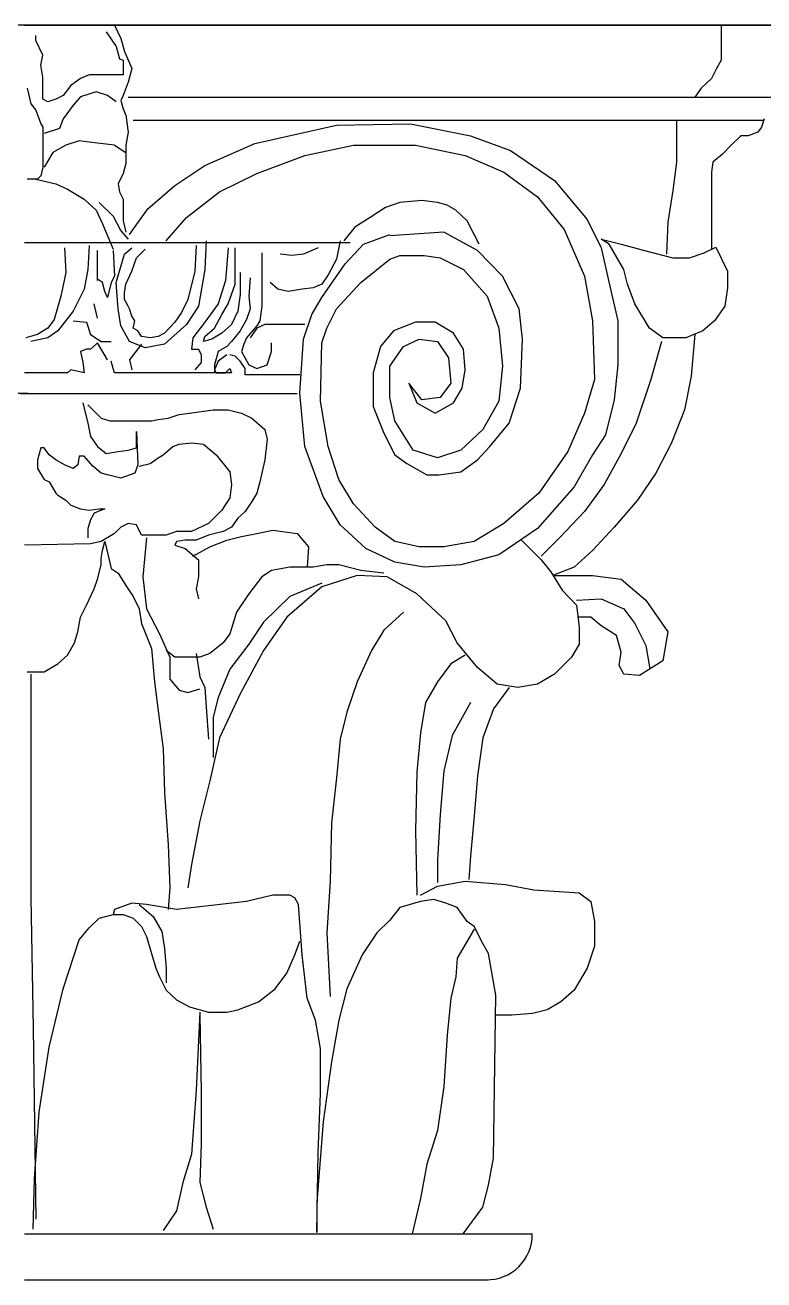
# Model space of a CAD drawing. Header units: metres. Extents: x 2217 to 2595, y -381 to -273.
# Drawn here: x 2357.7145 to 2357.9665, y -368.9156 to -368.4879 of the extents above; entities that cross this region are included whole.
import ezdxf

# ---------------------------------------------------------------- set-up
doc = ezdxf.new("R2010")
doc.units = ezdxf.units.M
doc.header["$LTSCALE"] = 0.5
doc.header["$MEASUREMENT"] = 0
doc.layers.add('A-FIX', color=144, linetype='Continuous')

msp = doc.modelspace()

# ---------------------------------------------------------------- linework, layer by layer
at = {"layer": 'A-FIX', "ltscale": 0.5}
for p, q in [((2359.32733, -368.48792), (2353.17733, -368.48792)), ((2357.98651, -368.48808), (2357.71431, -368.48808)), ((2357.7182, -368.49322), (2357.7182, -368.4915)), ((2357.7422, -368.49026), (2357.74563, -368.49524)), ((2357.745, -368.48792), (2357.74719, -368.49244)), ((2357.95192, -368.48792), (2357.95192, -368.49478)), ((2357.72054, -368.4982), (2357.7182, -368.49322)), ((2357.74563, -368.49524), (2357.74672, -368.49945)), ((2357.74719, -368.49244), (2357.74843, -368.49696)), ((2357.95192, -368.49478), (2357.95192, -368.49992)), ((2357.71992, -368.50163), (2357.72054, -368.4982)), ((2357.74672, -368.49945), (2357.74796, -368.49992)), ((2357.74796, -368.49992), (2357.74796, -368.5049)), ((2357.74843, -368.49696), (2357.75093, -368.50272)), ((2357.95192, -368.49992), (2357.95036, -368.50272)), ((2357.72054, -368.50568), (2357.71992, -368.50163)), ((2357.75093, -368.50272), (2357.74968, -368.5074)), ((2357.95036, -368.50272), (2357.94865, -368.50615)), ((2357.72054, -368.50849), (2357.72054, -368.50568)), ((2357.72054, -368.51316), (2357.72054, -368.50849)), ((2357.7302, -368.50849), (2357.72755, -368.51191)), ((2357.73347, -368.50615), (2357.7302, -368.50849)), ((2357.73643, -368.5049), (2357.73347, -368.50615)), ((2357.74796, -368.5049), (2357.73643, -368.5049)), ((2357.74968, -368.5074), (2357.74796, -368.51191)), ((2357.94865, -368.50615), (2357.94507, -368.50942)), ((2357.71524, -368.50942), (2357.71649, -368.51472)), ((2357.72226, -368.5141), (2357.72054, -368.51316)), ((2357.72506, -368.51316), (2357.72226, -368.5141)), ((2357.72755, -368.51191), (2357.72506, -368.51316)), ((2357.73347, -368.51238), (2357.73098, -368.51519)), ((2357.73877, -368.51067), (2357.73347, -368.51238)), ((2357.74267, -368.51191), (2357.73877, -368.51067)), ((2357.74563, -368.5141), (2357.74267, -368.51191)), ((2357.74796, -368.51191), (2357.74719, -368.51363)), ((2357.74968, -368.51254), (2357.98122, -368.51254)), ((2357.94507, -368.50942), (2357.94289, -368.51254)), ((2357.71649, -368.51472), (2357.7182, -368.5169)), ((2357.7182, -368.5169), (2357.71992, -368.52158)), ((2357.73098, -368.51519), (2357.72755, -368.51986)), ((2357.74719, -368.51363), (2357.74796, -368.51643)), ((2357.74796, -368.51643), (2357.7489, -368.51861)), ((2357.71992, -368.52158), (2357.72054, -368.52267)), ((2357.72755, -368.51986), (2357.72631, -368.52313)), ((2357.7489, -368.51861), (2357.74968, -368.52438)), ((2357.75139, -368.52033), (2357.96641, -368.52033)), ((2357.82073, -368.52204), (2357.84597, -368.52158)), ((2357.84597, -368.52158), (2357.86638, -368.52563)), ((2357.93665, -368.52033), (2357.93665, -368.53466)), ((2357.96657, -368.51986), (2357.96563, -368.52267)), ((2357.72054, -368.52267), (2357.72054, -368.52656)), ((2357.72631, -368.52313), (2357.72101, -368.52485)), ((2357.74968, -368.52438), (2357.7489, -368.5289)), ((2357.79284, -368.52827), (2357.82073, -368.52204)), ((2357.86638, -368.52563), (2357.88009, -368.53061)), ((2357.95862, -368.52563), (2357.95535, -368.5289)), ((2357.96112, -368.52563), (2357.95862, -368.52563)), ((2357.96439, -368.52438), (2357.96112, -368.52563)), ((2357.96563, -368.52267), (2357.96439, -368.52438)), ((2357.72054, -368.52656), (2357.72054, -368.53139)), ((2357.72849, -368.5289), (2357.72397, -368.53139)), ((2357.73301, -368.52734), (2357.72849, -368.5289)), ((2357.73643, -368.52781), (2357.73301, -368.52734)), ((2357.745, -368.5289), (2357.73643, -368.52781)), ((2357.745, -368.5289), (2357.7489, -368.53139)), ((2357.7489, -368.5289), (2357.7489, -368.53513)), ((2357.77586, -368.53575), (2357.79284, -368.52827)), ((2357.80998, -368.53233), (2357.82649, -368.5289)), ((2357.82649, -368.5289), (2357.84768, -368.5289)), ((2357.84768, -368.5289), (2357.86467, -368.53233)), ((2357.95535, -368.5289), (2357.95239, -368.53186)), ((2357.72054, -368.53139), (2357.72054, -368.53638)), ((2357.72397, -368.53139), (2357.72101, -368.53638)), ((2357.79362, -368.53856), (2357.80998, -368.53233)), ((2357.86467, -368.53233), (2357.87776, -368.53809)), ((2357.88009, -368.53061), (2357.89505, -368.5409)), ((2357.93665, -368.53466), (2357.93541, -368.54432)), ((2357.94912, -368.53466), (2357.94865, -368.53809)), ((2357.95239, -368.53186), (2357.94912, -368.53466)), ((2357.72054, -368.53638), (2357.71992, -368.53934)), ((2357.74796, -368.53856), (2357.74625, -368.54199)), ((2357.7489, -368.53513), (2357.74796, -368.53856)), ((2357.76557, -368.54261), (2357.77586, -368.53575)), ((2357.78084, -368.54479), (2357.79362, -368.53856)), ((2357.87776, -368.53809), (2357.88929, -368.5465)), ((2357.94865, -368.53809), (2357.94865, -368.56427)), ((2357.71883, -368.54043), (2357.71524, -368.54043)), ((2357.7182, -368.54043), (2357.72506, -368.54199)), ((2357.71992, -368.53934), (2357.71883, -368.54043)), ((2357.72506, -368.54199), (2357.72896, -368.54386)), ((2357.74625, -368.54199), (2357.74672, -368.54479)), ((2357.75638, -368.55056), (2357.76557, -368.54261)), ((2357.89505, -368.5409), (2357.90627, -368.55414)), ((2357.72896, -368.54386), (2357.73472, -368.54728)), ((2357.73472, -368.54728), (2357.73877, -368.55102)), ((2357.74672, -368.54479), (2357.74796, -368.54728)), ((2357.74796, -368.54728), (2357.74796, -368.55102)), ((2357.76962, -368.55352), (2357.78084, -368.54479)), ((2357.88929, -368.5465), (2357.89832, -368.55757)), ((2357.93541, -368.54432), (2357.93369, -368.55507)), ((2357.73877, -368.55102), (2357.74095, -368.5557)), ((2357.73986, -368.54837), (2357.74454, -368.55305)), ((2357.74796, -368.55102), (2357.74796, -368.55461)), ((2357.75015, -368.55928), (2357.75638, -368.55056)), ((2357.8374, -368.55009), (2357.83226, -368.55352)), ((2357.84239, -368.54837), (2357.8374, -368.55009)), ((2357.84987, -368.54775), (2357.84239, -368.54837)), ((2357.85516, -368.54837), (2357.84987, -368.54775)), ((2357.85844, -368.54931), (2357.85516, -368.54837)), ((2357.8614, -368.55102), (2357.85844, -368.54931)), ((2357.86529, -368.55461), (2357.8614, -368.55102)), ((2357.74095, -368.5557), (2357.74173, -368.55757)), ((2357.74454, -368.55305), (2357.74719, -368.55803)), ((2357.74796, -368.55461), (2357.7489, -368.5585)), ((2357.76261, -368.56146), (2357.76962, -368.55352)), ((2357.83226, -368.55352), (2357.82696, -368.55679)), ((2357.86934, -368.56255), (2357.86529, -368.55461)), ((2357.90627, -368.55414), (2357.91094, -368.5638)), ((2357.93369, -368.55507), (2357.93322, -368.56598)), ((2357.74173, -368.55757), (2357.74454, -368.56427)), ((2357.74719, -368.55803), (2357.74968, -368.56084)), ((2357.82696, -368.55679), (2357.82322, -368.56146)), ((2357.82992, -368.56255), (2357.83896, -368.55928)), ((2357.85734, -368.5585), (2357.83896, -368.55975)), ((2357.86887, -368.56473), (2357.85734, -368.5585)), ((2357.89832, -368.55757), (2357.90533, -368.57346)), ((2357.8254, -368.56209), (2357.71431, -368.56209)), ((2357.72802, -368.5638), (2357.72849, -368.57221)), ((2357.73643, -368.56302), (2357.73597, -368.57128)), ((2357.73924, -368.57003), (2357.73924, -368.56473)), ((2357.74454, -368.56473), (2357.745, -368.57346)), ((2357.74843, -368.56598), (2357.75093, -368.5638)), ((2357.75248, -368.56723), (2357.75544, -368.56427)), ((2357.77289, -368.56302), (2357.77243, -368.57175)), ((2357.77632, -368.56146), (2357.77586, -368.57128)), ((2357.7838, -368.5638), (2357.78287, -368.57502)), ((2357.78614, -368.56473), (2357.78614, -368.5638)), ((2357.78614, -368.56925), (2357.78614, -368.56473)), ((2357.8145, -368.5638), (2357.80951, -368.56598)), ((2357.82198, -368.56146), (2357.82073, -368.5677)), ((2357.82369, -368.56925), (2357.82992, -368.56255)), ((2357.87729, -368.57346), (2357.86887, -368.56473)), ((2357.91375, -368.56255), (2357.91094, -368.56084)), ((2357.91094, -368.56084), (2357.9178, -368.56255)), ((2357.91094, -368.5638), (2357.91422, -368.57798)), ((2357.91873, -368.57128), (2357.91375, -368.56255)), ((2357.9178, -368.56255), (2357.92575, -368.56473)), ((2357.92575, -368.56473), (2357.93541, -368.56723)), ((2357.94616, -368.56551), (2357.95005, -368.56364)), ((2357.95005, -368.56364), (2357.9541, -368.57175)), ((2357.74563, -368.57564), (2357.74843, -368.56598)), ((2357.75093, -368.57175), (2357.75248, -368.56723)), ((2357.79533, -368.56551), (2357.79533, -368.57564)), ((2357.80546, -368.56645), (2357.80156, -368.56598)), ((2357.80951, -368.56598), (2357.80546, -368.56645)), ((2357.82073, -368.5677), (2357.81792, -368.57299)), ((2357.82899, -368.57564), (2357.83896, -368.5677)), ((2357.83896, -368.5677), (2357.84239, -368.56645)), ((2357.84239, -368.56645), (2357.85064, -368.56645)), ((2357.85064, -368.56645), (2357.8561, -368.56723)), ((2357.8561, -368.56723), (2357.86404, -368.57128)), ((2357.93541, -368.56723), (2357.94117, -368.56723)), ((2357.94117, -368.56723), (2357.94616, -368.56551)), ((2357.72849, -368.57221), (2357.72677, -368.58032)), ((2357.73597, -368.57128), (2357.73472, -368.57798)), ((2357.73924, -368.57502), (2357.73924, -368.57003)), ((2357.7489, -368.57626), (2357.75093, -368.57175)), ((2357.77243, -368.57175), (2357.77009, -368.58141)), ((2357.77586, -368.57128), (2357.77367, -368.58374)), ((2357.78614, -368.57626), (2357.78614, -368.56925)), ((2357.78785, -368.57221), (2357.78785, -368.57969)), ((2357.81574, -368.58078), (2357.82369, -368.56925)), ((2357.81792, -368.57299), (2357.81574, -368.57626)), ((2357.86404, -368.57128), (2357.87215, -368.58032)), ((2357.91998, -368.57626), (2357.91873, -368.57128)), ((2357.9541, -368.57175), (2357.9541, -368.57751)), ((2357.74095, -368.57564), (2357.73924, -368.57455)), ((2357.73924, -368.57455), (2357.73924, -368.57502)), ((2357.74173, -368.57876), (2357.74095, -368.57564)), ((2357.74391, -368.57564), (2357.74267, -368.58078)), ((2357.745, -368.57346), (2357.74391, -368.57564)), ((2357.74625, -368.58468), (2357.74563, -368.57564)), ((2357.74843, -368.57923), (2357.7489, -368.57626)), ((2357.78287, -368.57502), (2357.78037, -368.58296)), ((2357.7838, -368.58296), (2357.78614, -368.57626)), ((2357.79128, -368.57408), (2357.79081, -368.58032)), ((2357.79533, -368.57564), (2357.79533, -368.58374)), ((2357.80078, -368.57798), (2357.79814, -368.57564)), ((2357.81278, -368.57751), (2357.80904, -368.57798)), ((2357.81574, -368.57626), (2357.81278, -368.57751)), ((2357.82073, -368.58468), (2357.82899, -368.57564)), ((2357.88305, -368.58468), (2357.87729, -368.57346)), ((2357.90533, -368.57346), (2357.90798, -368.58873)), ((2357.92247, -368.58296), (2357.91998, -368.57626)), ((2357.9541, -368.57751), (2357.95317, -368.58374)), ((2357.72677, -368.58032), (2357.72444, -368.58826)), ((2357.73472, -368.57798), (2357.73098, -368.58546)), ((2357.74267, -368.58078), (2357.74173, -368.57876)), ((2357.74843, -368.58141), (2357.74843, -368.57923)), ((2357.74968, -368.58374), (2357.74843, -368.58141)), ((2357.77009, -368.58141), (2357.76791, -368.58593)), ((2357.78785, -368.57969), (2357.78707, -368.58546)), ((2357.79081, -368.58032), (2357.79128, -368.58468)), ((2357.80421, -368.57876), (2357.80078, -368.57798)), ((2357.80904, -368.57798), (2357.80421, -368.57876)), ((2357.81232, -368.58655), (2357.81574, -368.58078)), ((2357.87215, -368.58032), (2357.87604, -368.59122)), ((2357.91422, -368.57798), (2357.91671, -368.58873)), ((2357.73098, -368.58546), (2357.72568, -368.59216)), ((2357.73924, -368.5878), (2357.73815, -368.58296)), ((2357.74719, -368.59044), (2357.74625, -368.58468)), ((2357.75015, -368.58468), (2357.74968, -368.58374)), ((2357.75093, -368.58717), (2357.75015, -368.58468)), ((2357.76791, -368.58593), (2357.76557, -368.5892)), ((2357.77367, -368.58374), (2357.76962, -368.58998)), ((2357.78037, -368.58296), (2357.77586, -368.5892)), ((2357.78162, -368.58655), (2357.7838, -368.58296)), ((2357.78707, -368.58546), (2357.78489, -368.58998)), ((2357.79128, -368.58468), (2357.79003, -368.58826)), ((2357.79533, -368.58374), (2357.79455, -368.58873)), ((2357.81746, -368.59122), (2357.82073, -368.58468)), ((2357.88414, -368.59496), (2357.88305, -368.58468)), ((2357.92746, -368.59122), (2357.92247, -368.58296)), ((2357.95317, -368.58374), (2357.94959, -368.58873)), ((2357.72444, -368.58826), (2357.72226, -368.59122)), ((2357.73098, -368.58873), (2357.7355, -368.5892)), ((2357.7355, -368.5892), (2357.7369, -368.5934)), ((2357.75202, -368.58873), (2357.75093, -368.58717)), ((2357.75139, -368.59122), (2357.75202, -368.58873)), ((2357.76557, -368.5892), (2357.76214, -368.59294)), ((2357.76962, -368.58998), (2357.76214, -368.59668)), ((2357.77586, -368.5892), (2357.7718, -368.59449)), ((2357.77913, -368.59122), (2357.78162, -368.58655)), ((2357.78489, -368.58998), (2357.78162, -368.59294)), ((2357.79003, -368.58826), (2357.78785, -368.59216)), ((2357.79455, -368.58873), (2357.79362, -368.59044)), ((2357.79627, -368.58998), (2357.79362, -368.59122)), ((2357.80156, -368.58998), (2357.79627, -368.58998)), ((2357.80546, -368.58998), (2357.80156, -368.58998)), ((2357.80998, -368.58998), (2357.80546, -368.58998)), ((2357.80951, -368.59496), (2357.81232, -368.58655)), ((2357.84768, -368.5892), (2357.84021, -368.59216)), ((2357.85438, -368.5892), (2357.84768, -368.5892)), ((2357.86062, -368.59294), (2357.85438, -368.5892)), ((2357.90798, -368.58873), (2357.90876, -368.60867)), ((2357.91671, -368.58873), (2357.91671, -368.60369)), ((2357.94959, -368.58873), (2357.94569, -368.59216)), ((2357.71883, -368.5934), (2357.71478, -368.59449)), ((2357.72226, -368.59449), (2357.71649, -368.59574)), ((2357.72226, -368.59122), (2357.71883, -368.5934)), ((2357.72568, -368.59216), (2357.72226, -368.59449)), ((2357.7369, -368.5934), (2357.74049, -368.59574)), ((2357.75015, -368.59574), (2357.74719, -368.59044)), ((2357.75295, -368.59216), (2357.75139, -368.59122)), ((2357.7542, -368.59403), (2357.75295, -368.59216)), ((2357.75716, -368.59449), (2357.7542, -368.59403)), ((2357.75996, -368.59403), (2357.75716, -368.59449)), ((2357.76214, -368.59294), (2357.75996, -368.59403)), ((2357.7718, -368.59449), (2357.77134, -368.59839)), ((2357.77539, -368.59574), (2357.77586, -368.59403)), ((2357.77586, -368.59403), (2357.77913, -368.59122)), ((2357.78162, -368.59294), (2357.77819, -368.59496)), ((2357.78785, -368.59216), (2357.78489, -368.59574)), ((2357.79003, -368.59449), (2357.7891, -368.59668)), ((2357.79362, -368.59044), (2357.79003, -368.59449)), ((2357.79362, -368.59122), (2357.79128, -368.59449)), ((2357.81574, -368.59621), (2357.81746, -368.59122)), ((2357.84021, -368.59216), (2357.83569, -368.59746)), ((2357.86404, -368.59839), (2357.86062, -368.59294)), ((2357.87604, -368.59122), (2357.87729, -368.60416)), ((2357.93198, -368.59449), (2357.92746, -368.59122)), ((2357.93992, -368.59449), (2357.93198, -368.59449)), ((2357.94569, -368.59216), (2357.93992, -368.59449)), ((2357.94289, -368.59325), (2357.94164, -368.60758)), ((2357.7355, -368.59839), (2357.73347, -368.59917)), ((2357.7369, -368.59839), (2357.7355, -368.59839)), ((2357.73877, -368.59668), (2357.7369, -368.59839)), ((2357.73924, -368.59621), (2357.73877, -368.59668)), ((2357.74267, -368.60197), (2357.73924, -368.59621)), ((2357.74049, -368.59574), (2357.74391, -368.59574)), ((2357.75544, -368.59792), (2357.75015, -368.59574)), ((2357.7542, -368.59668), (2357.75202, -368.59964)), ((2357.76214, -368.59668), (2357.75544, -368.59792)), ((2357.77134, -368.59839), (2357.77367, -368.59839)), ((2357.77367, -368.59839), (2357.77461, -368.60026)), ((2357.77819, -368.59496), (2357.77539, -368.59574)), ((2357.78333, -368.59746), (2357.78037, -368.59917)), ((2357.78489, -368.59574), (2357.78333, -368.59746)), ((2357.7891, -368.59668), (2357.78832, -368.59917)), ((2357.7986, -368.59917), (2357.7986, -368.59621)), ((2357.80826, -368.61335), (2357.80951, -368.59496)), ((2357.81528, -368.61615), (2357.81574, -368.59621)), ((2357.83569, -368.59746), (2357.83319, -368.60649)), ((2357.83896, -368.60416), (2357.84363, -368.59746)), ((2357.84363, -368.59746), (2357.84893, -368.59496)), ((2357.84893, -368.59496), (2357.85516, -368.59574)), ((2357.85516, -368.59574), (2357.8589, -368.60135)), ((2357.86467, -368.6054), (2357.86404, -368.59839)), ((2357.88352, -368.61163), (2357.88414, -368.59496)), ((2357.93151, -368.59574), (2357.92793, -368.60867)), ((2357.73347, -368.59917), (2357.73425, -368.60291)), ((2357.73425, -368.60291), (2357.73472, -368.60649)), ((2357.74454, -368.60493), (2357.74391, -368.60244)), ((2357.75202, -368.59964), (2357.75015, -368.60197)), ((2357.75015, -368.60197), (2357.75093, -368.6054)), ((2357.77461, -368.60291), (2357.77243, -368.6054)), ((2357.77461, -368.60026), (2357.77461, -368.60291)), ((2357.78037, -368.59917), (2357.77913, -368.60369)), ((2357.78037, -368.60244), (2357.77913, -368.6054)), ((2357.78333, -368.60026), (2357.78037, -368.60244)), ((2357.78614, -368.60073), (2357.78442, -368.60026)), ((2357.78785, -368.60244), (2357.78614, -368.60073)), ((2357.78957, -368.60493), (2357.78785, -368.60244)), ((2357.78832, -368.59917), (2357.79081, -368.60369)), ((2357.79705, -368.60369), (2357.7986, -368.59917)), ((2357.8589, -368.60135), (2357.85968, -368.60992)), ((2357.72896, -368.60649), (2357.71431, -368.60649)), ((2357.7302, -368.6054), (2357.72896, -368.60649)), ((2357.73472, -368.60649), (2357.7302, -368.6054)), ((2357.745, -368.60649), (2357.74454, -368.60493)), ((2357.78489, -368.60649), (2357.745, -368.60649)), ((2357.77913, -368.60369), (2357.77913, -368.60649)), ((2357.77913, -368.6054), (2357.77975, -368.60649)), ((2357.77975, -368.60649), (2357.78287, -368.60649)), ((2357.78287, -368.60649), (2357.78442, -368.60493)), ((2357.78442, -368.60493), (2357.78489, -368.60649)), ((2357.78957, -368.60712), (2357.78957, -368.60493)), ((2357.80826, -368.60712), (2357.78957, -368.60712)), ((2357.79081, -368.60369), (2357.79362, -368.60493)), ((2357.79362, -368.60493), (2357.79705, -368.60369)), ((2357.83319, -368.60649), (2357.83319, -368.61787)), ((2357.83896, -368.61491), (2357.83896, -368.60416)), ((2357.86358, -368.61163), (2357.86467, -368.6054)), ((2357.87729, -368.60416), (2357.87604, -368.61615)), ((2357.91671, -368.60369), (2357.91546, -368.61569)), ((2357.84987, -368.61569), (2357.84535, -368.60992)), ((2357.84535, -368.60992), (2357.84815, -368.61662)), ((2357.85968, -368.60992), (2357.8561, -368.61491)), ((2357.86062, -368.61662), (2357.86358, -368.61163)), ((2357.87963, -368.62363), (2357.88352, -368.61163)), ((2357.90876, -368.60867), (2357.90533, -368.6202)), ((2357.92793, -368.60867), (2357.92294, -368.62363)), ((2357.94164, -368.60758), (2357.93946, -368.61911)), ((2357.71556, -368.6135), (2357.6216, -368.6135)), ((2357.71306, -368.6135), (2357.80733, -368.6135)), ((2357.80998, -368.63158), (2357.80826, -368.61335)), ((2357.84067, -368.62285), (2357.83896, -368.61491)), ((2357.8561, -368.61491), (2357.84987, -368.61569)), ((2357.91546, -368.61569), (2357.9125, -368.62753)), ((2357.73425, -368.61662), (2357.73597, -368.62363)), ((2357.73597, -368.6174), (2357.74049, -368.62192)), ((2357.76713, -368.62067), (2357.77056, -368.6202)), ((2357.77056, -368.6202), (2357.77866, -368.61911)), ((2357.77866, -368.61911), (2357.7838, -368.61911)), ((2357.7838, -368.61911), (2357.78832, -368.6202)), ((2357.78832, -368.6202), (2357.7919, -368.62192)), ((2357.81792, -368.63158), (2357.81528, -368.61615)), ((2357.83319, -368.61787), (2357.83693, -368.62706)), ((2357.84815, -368.61662), (2357.85438, -368.6202)), ((2357.85438, -368.6202), (2357.86062, -368.61662)), ((2357.87604, -368.61615), (2357.87059, -368.62581)), ((2357.90533, -368.6202), (2357.89957, -368.63329)), ((2357.93946, -368.61911), (2357.93494, -368.63033)), ((2357.73597, -368.62363), (2357.7369, -368.62815)), ((2357.74049, -368.62192), (2357.74345, -368.62285)), ((2357.74345, -368.62285), (2357.75763, -368.62285)), ((2357.75763, -368.62285), (2357.75996, -368.62239)), ((2357.75996, -368.62239), (2357.76339, -368.62192)), ((2357.76339, -368.62192), (2357.76713, -368.62067)), ((2357.7919, -368.62192), (2357.79627, -368.62581)), ((2357.84691, -368.63282), (2357.84067, -368.62285)), ((2357.87308, -368.63158), (2357.87963, -368.62363)), ((2357.92294, -368.62363), (2357.9178, -368.63392)), ((2357.7369, -368.62815), (2357.73924, -368.63158)), ((2357.75248, -368.63205), (2357.75248, -368.62644)), ((2357.75248, -368.62644), (2357.75295, -368.63781)), ((2357.79627, -368.62581), (2357.79705, -368.62909)), ((2357.83693, -368.62706), (2357.84067, -368.63438)), ((2357.87059, -368.62581), (2357.86311, -368.63282)), ((2357.9125, -368.62753), (2357.90798, -368.63438)), ((2357.71992, -368.63205), (2357.71883, -368.6361)), ((2357.72101, -368.63205), (2357.71992, -368.63205)), ((2357.72272, -368.63438), (2357.72101, -368.63205)), ((2357.73924, -368.63158), (2357.7422, -368.63392)), ((2357.74625, -368.63329), (2357.74968, -368.63282)), ((2357.74968, -368.63282), (2357.75248, -368.63205)), ((2357.76168, -368.63438), (2357.76495, -368.63158)), ((2357.76495, -368.63158), (2357.76713, -368.6308)), ((2357.76713, -368.6308), (2357.77134, -368.63033)), ((2357.77134, -368.63033), (2357.77539, -368.6308)), ((2357.77539, -368.6308), (2357.77975, -368.63438)), ((2357.79705, -368.62909), (2357.79627, -368.6361)), ((2357.81621, -368.64856), (2357.80998, -368.63158)), ((2357.82151, -368.6428), (2357.81792, -368.63158)), ((2357.85516, -368.63547), (2357.84691, -368.63282)), ((2357.86311, -368.63282), (2357.85516, -368.63547)), ((2357.86887, -368.6361), (2357.87308, -368.63158)), ((2357.93494, -368.63033), (2357.92964, -368.64062)), ((2357.71883, -368.6361), (2357.71883, -368.63906)), ((2357.72506, -368.6361), (2357.72272, -368.63438)), ((2357.72802, -368.63781), (2357.72506, -368.6361)), ((2357.73301, -368.63485), (2357.73254, -368.63781)), ((2357.73472, -368.63485), (2357.73301, -368.63485)), ((2357.73768, -368.63828), (2357.73472, -368.63485)), ((2357.7422, -368.63392), (2357.74625, -368.63329)), ((2357.75342, -368.63828), (2357.75716, -368.63734)), ((2357.75716, -368.63734), (2357.75996, -368.63547)), ((2357.75996, -368.63547), (2357.76168, -368.63438)), ((2357.77975, -368.63438), (2357.78442, -368.64015)), ((2357.79627, -368.6361), (2357.79455, -368.64358)), ((2357.84067, -368.63438), (2357.84472, -368.63734)), ((2357.84472, -368.63734), (2357.85158, -368.64124)), ((2357.86311, -368.64015), (2357.86887, -368.6361)), ((2357.89957, -368.63329), (2357.88975, -368.64747)), ((2357.90798, -368.63438), (2357.90175, -368.64529)), ((2357.9178, -368.63392), (2357.91203, -368.64451)), ((2357.71883, -368.63906), (2357.72101, -368.6428)), ((2357.73098, -368.63906), (2357.72802, -368.63781)), ((2357.73254, -368.63781), (2357.73098, -368.63906)), ((2357.74049, -368.64062), (2357.73768, -368.63828)), ((2357.74267, -368.64124), (2357.74049, -368.64062)), ((2357.74719, -368.64233), (2357.74267, -368.64124)), ((2357.75202, -368.64062), (2357.74719, -368.64233)), ((2357.75295, -368.63781), (2357.75202, -368.64062)), ((2357.78442, -368.64015), (2357.78489, -368.64451)), ((2357.85158, -368.64124), (2357.85563, -368.64124)), ((2357.85563, -368.64124), (2357.86311, -368.64015)), ((2357.92964, -368.64062), (2357.92341, -368.64981)), ((2357.72101, -368.6428), (2357.72272, -368.64358)), ((2357.72272, -368.64358), (2357.72506, -368.64747)), ((2357.78489, -368.64451), (2357.78442, -368.64903)), ((2357.79455, -368.64358), (2357.79362, -368.64747)), ((2357.82649, -368.65105), (2357.82151, -368.6428)), ((2357.90175, -368.64529), (2357.88929, -368.65947)), ((2357.91203, -368.64451), (2357.90533, -368.6537)), ((2357.72506, -368.64747), (2357.72568, -368.64809)), ((2357.72568, -368.64809), (2357.72849, -368.64981)), ((2357.72849, -368.64981), (2357.7302, -368.65152)), ((2357.78442, -368.64903), (2357.78162, -368.65324)), ((2357.7919, -368.65028), (2357.78957, -368.6537)), ((2357.79362, -368.64747), (2357.7919, -368.65028)), ((2357.82198, -368.65822), (2357.81621, -368.64856)), ((2357.88975, -368.64747), (2357.87776, -368.65775)), ((2357.92341, -368.64981), (2357.91546, -368.659)), ((2357.7302, -368.65152), (2357.73347, -368.65277)), ((2357.73347, -368.65277), (2357.73643, -368.65324)), ((2357.73643, -368.65324), (2357.73986, -368.65277)), ((2357.73815, -368.65433), (2357.7369, -368.65651)), ((2357.74173, -368.65277), (2357.73815, -368.65433)), ((2357.73986, -368.65277), (2357.74173, -368.65277)), ((2357.78162, -368.65324), (2357.7771, -368.65775)), ((2357.78957, -368.6537), (2357.78707, -368.65604)), ((2357.83397, -368.659), (2357.82649, -368.65105)), ((2357.90533, -368.6537), (2357.89677, -368.66274)), ((2357.7369, -368.65651), (2357.73597, -368.65947)), ((2357.74968, -368.65775), (2357.74719, -368.659)), ((2357.75248, -368.65822), (2357.74968, -368.65775)), ((2357.7542, -368.66181), (2357.75248, -368.65822)), ((2357.7771, -368.65775), (2357.77134, -368.66056)), ((2357.78707, -368.65604), (2357.78489, -368.659)), ((2357.8307, -368.66632), (2357.82198, -368.65822)), ((2357.87776, -368.65775), (2357.86763, -368.66399)), ((2357.73597, -368.65947), (2357.73597, -368.66274)), ((2357.745, -368.66118), (2357.74049, -368.66399)), ((2357.74719, -368.659), (2357.745, -368.66118)), ((2357.75996, -368.66181), (2357.7542, -368.66181)), ((2357.75591, -368.66274), (2357.75466, -368.67598)), ((2357.76261, -368.66181), (2357.75996, -368.66181)), ((2357.76619, -368.66056), (2357.76261, -368.66181)), ((2357.77134, -368.66056), (2357.76619, -368.66056)), ((2357.7771, -368.66181), (2357.77289, -368.66352)), ((2357.78209, -368.66056), (2357.7771, -368.66181)), ((2357.78489, -368.659), (2357.78209, -368.66056)), ((2357.78333, -368.66352), (2357.78832, -368.66227)), ((2357.78832, -368.66227), (2357.79362, -368.66118)), ((2357.79362, -368.66118), (2357.79907, -368.66009)), ((2357.79907, -368.66009), (2357.80733, -368.66118)), ((2357.80733, -368.66118), (2357.81122, -368.6657)), ((2357.84067, -368.66399), (2357.83397, -368.659)), ((2357.88461, -368.66274), (2357.87604, -368.66851)), ((2357.88929, -368.65947), (2357.88461, -368.66274)), ((2357.89677, -368.66274), (2357.89053, -368.66897)), ((2357.91546, -368.659), (2357.90798, -368.66695)), ((2357.7369, -368.66477), (2357.71431, -368.66523)), ((2357.74049, -368.66399), (2357.7369, -368.66477)), ((2357.74049, -368.66975), (2357.74095, -368.66695)), ((2357.74095, -368.66695), (2357.74173, -368.66399)), ((2357.74173, -368.66399), (2357.74391, -368.67318)), ((2357.76619, -368.66399), (2357.76557, -368.66523)), ((2357.76557, -368.66523), (2357.76916, -368.66632)), ((2357.76916, -368.66352), (2357.76619, -368.66399)), ((2357.77289, -368.66352), (2357.76916, -368.66352)), ((2357.76916, -368.66632), (2357.77367, -368.67022)), ((2357.7718, -368.66897), (2357.77757, -368.6657)), ((2357.77757, -368.6657), (2357.78333, -368.66352)), ((2357.81122, -368.6657), (2357.81076, -368.67271)), ((2357.84067, -368.671), (2357.8307, -368.66632)), ((2357.84893, -368.6657), (2357.84067, -368.66399)), ((2357.85734, -368.6657), (2357.84893, -368.6657)), ((2357.86763, -368.66399), (2357.85734, -368.6657)), ((2357.88368, -368.66336), (2357.89053, -368.67022)), ((2357.90798, -368.66695), (2357.90175, -368.67271)), ((2357.74049, -368.67193), (2357.74049, -368.66975)), ((2357.77367, -368.67022), (2357.77367, -368.67598)), ((2357.85064, -368.67271), (2357.84067, -368.671)), ((2357.87604, -368.66851), (2357.86311, -368.67193)), ((2357.89053, -368.67022), (2357.8938, -368.67427)), ((2357.73924, -368.67676), (2357.74049, -368.67193)), ((2357.74391, -368.67318), (2357.74625, -368.67474)), ((2357.74625, -368.67474), (2357.7489, -368.67894)), ((2357.7986, -368.6738), (2357.79533, -368.67598)), ((2357.80484, -368.67271), (2357.7986, -368.6738)), ((2357.81278, -368.67271), (2357.80484, -368.67271)), ((2357.81746, -368.67193), (2357.81278, -368.67271)), ((2357.82774, -368.67552), (2357.81574, -368.67941)), ((2357.82151, -368.67193), (2357.81746, -368.67193)), ((2357.82899, -368.6738), (2357.82151, -368.67193)), ((2357.83802, -368.67598), (2357.82774, -368.67552)), ((2357.83693, -368.67474), (2357.82899, -368.6738)), ((2357.86311, -368.67193), (2357.85064, -368.67271)), ((2357.8938, -368.67427), (2357.8977, -368.6805)), ((2357.90175, -368.67271), (2357.89474, -368.67536)), ((2357.89505, -368.67552), (2357.90798, -368.67552)), ((2357.90798, -368.67552), (2357.9178, -368.67676)), ((2357.7355, -368.68564), (2357.73815, -368.68004)), ((2357.73815, -368.68004), (2357.73924, -368.67676)), ((2357.7489, -368.67894), (2357.75139, -368.68268)), ((2357.75466, -368.67598), (2357.75591, -368.68689)), ((2357.77367, -368.67598), (2357.77289, -368.68004)), ((2357.77289, -368.68004), (2357.77367, -368.68346)), ((2357.79533, -368.67598), (2357.79081, -368.68175)), ((2357.81574, -368.67941), (2357.80375, -368.6897)), ((2357.81574, -368.67817), (2357.80484, -368.68268)), ((2357.84815, -368.68175), (2357.83802, -368.67598)), ((2357.9178, -368.67676), (2357.92621, -368.68393)), ((2357.75139, -368.68268), (2357.75342, -368.68689)), ((2357.79081, -368.68175), (2357.78661, -368.68798)), ((2357.80484, -368.68268), (2357.7958, -368.69141)), ((2357.85797, -368.69094), (2357.84815, -368.68175)), ((2357.8977, -368.6805), (2357.90253, -368.68564)), ((2357.90253, -368.68393), (2357.91094, -368.68346)), ((2357.91094, -368.68346), (2357.91873, -368.68689)), ((2357.92621, -368.68393), (2357.93369, -368.69468)), ((2357.73347, -368.6897), (2357.7355, -368.68564)), ((2357.75342, -368.68689), (2357.7542, -368.69188)), ((2357.75591, -368.68689), (2357.76043, -368.69546)), ((2357.78661, -368.68798), (2357.78442, -368.69546)), ((2357.84363, -368.68798), (2357.83693, -368.69421)), ((2357.90253, -368.68564), (2357.90346, -368.69312)), ((2357.91873, -368.68689), (2357.92247, -368.69188)), ((2357.73254, -368.69468), (2357.73347, -368.6897)), ((2357.7542, -368.69188), (2357.75763, -368.70045)), ((2357.7958, -368.69141), (2357.79081, -368.69889)), ((2357.80375, -368.6897), (2357.7958, -368.70107)), ((2357.86186, -368.69842), (2357.85797, -368.69094)), ((2357.90752, -368.6897), (2357.903, -368.6897)), ((2357.91094, -368.69266), (2357.90752, -368.6897)), ((2357.91624, -368.69593), (2357.91094, -368.69266)), ((2357.92247, -368.69188), (2357.92621, -368.69936)), ((2357.73145, -368.69842), (2357.73254, -368.69468)), ((2357.76043, -368.69546), (2357.76386, -368.70341)), ((2357.78442, -368.69546), (2357.78209, -368.69842)), ((2357.83693, -368.69421), (2357.83273, -368.70107)), ((2357.90346, -368.69312), (2357.90346, -368.69889)), ((2357.9178, -368.70169), (2357.91624, -368.69593)), ((2357.93369, -368.69468), (2357.93198, -368.70465)), ((2357.72896, -368.70263), (2357.73145, -368.69842)), ((2357.75763, -368.70045), (2357.75872, -368.71182)), ((2357.76557, -368.70341), (2357.76261, -368.70107)), ((2357.78209, -368.69842), (2357.77757, -368.70216)), ((2357.79081, -368.69889), (2357.78442, -368.70746)), ((2357.7958, -368.70107), (2357.78785, -368.71587)), ((2357.83273, -368.70107), (2357.82774, -368.71182)), ((2357.86887, -368.70684), (2357.86186, -368.69842)), ((2357.90346, -368.69889), (2357.90082, -368.70341)), ((2357.92621, -368.69936), (2357.92762, -368.7073)), ((2357.72101, -368.70839), (2357.72568, -368.70559)), ((2357.72568, -368.70559), (2357.72896, -368.70263)), ((2357.76386, -368.70341), (2357.76386, -368.71089)), ((2357.76962, -368.70341), (2357.76557, -368.70341)), ((2357.77414, -368.70341), (2357.76962, -368.70341)), ((2357.77289, -368.70216), (2357.77414, -368.71011)), ((2357.77757, -368.70216), (2357.77414, -368.70341)), ((2357.85968, -368.70559), (2357.85516, -368.71182)), ((2357.86467, -368.70263), (2357.85968, -368.70559)), ((2357.90082, -368.70341), (2357.89505, -368.70917)), ((2357.91718, -368.70621), (2357.9178, -368.70169)), ((2357.93198, -368.70465), (2357.92403, -368.70964)), ((2357.71524, -368.70839), (2357.72101, -368.70839)), ((2357.71649, -368.70917), (2357.71649, -368.73878)), ((2357.77414, -368.71011), (2357.77586, -368.71369)), ((2357.78442, -368.70746), (2357.78037, -368.71712)), ((2357.87557, -368.7126), (2357.86887, -368.70684)), ((2357.89505, -368.70917), (2357.88929, -368.7126)), ((2357.91873, -368.70917), (2357.91718, -368.70621)), ((2357.92403, -368.70964), (2357.91873, -368.70917)), ((2357.75872, -368.71182), (2357.75996, -368.72164)), ((2357.76386, -368.71089), (2357.76713, -368.71463)), ((2357.77009, -368.7154), (2357.77414, -368.71416)), ((2357.77586, -368.71369), (2357.77632, -368.72039)), ((2357.82774, -368.71182), (2357.82431, -368.7221)), ((2357.85516, -368.71182), (2357.85111, -368.71883)), ((2357.87963, -368.71369), (2357.87433, -368.72101)), ((2357.88259, -368.71369), (2357.87557, -368.7126)), ((2357.88929, -368.7126), (2357.88259, -368.71369)), ((2357.76713, -368.71463), (2357.77009, -368.7154)), ((2357.78037, -368.71712), (2357.77866, -368.72382)), ((2357.78785, -368.71587), (2357.78084, -368.73083)), ((2357.75996, -368.72164), (2357.76168, -368.73457)), ((2357.77632, -368.72039), (2357.7771, -368.7313)), ((2357.82431, -368.7221), (2357.82198, -368.7313)), ((2357.85111, -368.71883), (2357.8494, -368.72912)), ((2357.86638, -368.71883), (2357.86015, -368.73005)), ((2357.87433, -368.72101), (2357.87059, -368.73083)), ((2357.77866, -368.72382), (2357.77866, -368.73753)), ((2357.78084, -368.73083), (2357.77757, -368.74548)), ((2357.82198, -368.7313), (2357.82073, -368.74454)), ((2357.8494, -368.72912), (2357.84815, -368.74252)), ((2357.86015, -368.73005), (2357.85734, -368.74205)), ((2357.87059, -368.73083), (2357.86887, -368.74376)), ((2357.76168, -368.73457), (2357.76214, -368.74953)), ((2357.71649, -368.73878), (2357.71649, -368.76449)), ((2357.84815, -368.74252), (2357.84768, -368.76246)), ((2357.85734, -368.74205), (2357.8561, -368.75701)), ((2357.86887, -368.74376), (2357.86763, -368.75747)), ((2357.77757, -368.74548), (2357.77414, -368.75919)), ((2357.82073, -368.74454), (2357.81901, -368.75981)), ((2357.76214, -368.74953), (2357.76339, -368.76729)), ((2357.8561, -368.75701), (2357.85516, -368.77243)), ((2357.77414, -368.75919), (2357.77134, -368.77399)), ((2357.81901, -368.75981), (2357.81855, -368.77976)), ((2357.86763, -368.75747), (2357.86638, -368.77119)), ((2357.71649, -368.76449), (2357.71649, -368.78536)), ((2357.84768, -368.76246), (2357.84815, -368.78443)), ((2357.76339, -368.76729), (2357.76386, -368.78194)), ((2357.77134, -368.77399), (2357.77009, -368.78194)), ((2357.85516, -368.77243), (2357.85516, -368.78022)), ((2357.86638, -368.77119), (2357.86591, -368.77913)), ((2357.76386, -368.78194), (2357.76339, -368.78942)), ((2357.81855, -368.77976), (2357.81746, -368.79736)), ((2357.8494, -368.78443), (2357.85516, -368.78147)), ((2357.85516, -368.78147), (2357.86467, -368.77976)), ((2357.86467, -368.77976), (2357.87838, -368.78085)), ((2357.87838, -368.78085), (2357.88804, -368.78272)), ((2357.88804, -368.78272), (2357.90346, -368.78365)), ((2357.71649, -368.78536), (2357.71727, -368.82977)), ((2357.79003, -368.78661), (2357.76619, -368.78942)), ((2357.79907, -368.78443), (2357.79003, -368.78661)), ((2357.80484, -368.78443), (2357.79907, -368.78443)), ((2357.80655, -368.78536), (2357.80484, -368.78443)), ((2357.8078, -368.7877), (2357.80655, -368.78536)), ((2357.8494, -368.78661), (2357.84239, -368.78864)), ((2357.85392, -368.78599), (2357.8494, -368.78661)), ((2357.85797, -368.78723), (2357.85392, -368.78599)), ((2357.90346, -368.78365), (2357.90752, -368.78661)), ((2357.90752, -368.78661), (2357.90876, -368.79347)), ((2357.73986, -368.79238), (2357.74454, -368.79113)), ((2357.745, -368.78942), (2357.74454, -368.79113)), ((2357.74454, -368.79113), (2357.74796, -368.79113)), ((2357.75093, -368.78723), (2357.745, -368.78942)), ((2357.74796, -368.79113), (2357.75139, -368.79238)), ((2357.75591, -368.7877), (2357.75093, -368.78723)), ((2357.75342, -368.7877), (2357.75825, -368.79175)), ((2357.76214, -368.78864), (2357.75591, -368.7877)), ((2357.76619, -368.78942), (2357.76214, -368.78864)), ((2357.80904, -368.80484), (2357.8078, -368.7877)), ((2357.84239, -368.78864), (2357.83896, -368.793)), ((2357.86186, -368.78864), (2357.85797, -368.78723)), ((2357.86529, -368.79347), (2357.86186, -368.78864)), ((2357.73301, -368.7997), (2357.73643, -368.79565)), ((2357.73643, -368.79565), (2357.73986, -368.79238)), ((2357.75139, -368.79238), (2357.7542, -368.79518)), ((2357.7542, -368.79518), (2357.75591, -368.79861)), ((2357.75825, -368.79175), (2357.76121, -368.79689)), ((2357.83896, -368.793), (2357.83444, -368.79736)), ((2357.86763, -368.79518), (2357.86529, -368.79347)), ((2357.87059, -368.80095), (2357.86763, -368.79518)), ((2357.90876, -368.79347), (2357.90876, -368.80188)), ((2357.72755, -368.81637), (2357.73301, -368.7997)), ((2357.75591, -368.79861), (2357.75763, -368.80437)), ((2357.76121, -368.79689), (2357.76214, -368.80266)), ((2357.81746, -368.79736), (2357.81855, -368.81902)), ((2357.83444, -368.79736), (2357.82945, -368.80484)), ((2357.86763, -368.79612), (2357.86186, -368.80593)), ((2357.76214, -368.80266), (2357.76261, -368.80936)), ((2357.80655, -368.80484), (2357.80826, -368.80017)), ((2357.87261, -368.80437), (2357.87059, -368.80095)), ((2357.90876, -368.80188), (2357.90627, -368.80936)), ((2357.75763, -368.80437), (2357.75918, -368.80936)), ((2357.80375, -368.81107), (2357.80655, -368.80484)), ((2357.81076, -368.81964), (2357.80904, -368.80484)), ((2357.82945, -368.80484), (2357.82431, -368.81637)), ((2357.86186, -368.80593), (2357.8614, -368.81232)), ((2357.87511, -368.81855), (2357.87261, -368.80437)), ((2357.75918, -368.80936), (2357.76043, -368.81232)), ((2357.76043, -368.81232), (2357.76261, -368.81684)), ((2357.76261, -368.80936), (2357.76261, -368.81435)), ((2357.79985, -368.81637), (2357.80375, -368.81107)), ((2357.8614, -368.81232), (2357.85968, -368.81964)), ((2357.90627, -368.80936), (2357.90175, -368.81684)), ((2357.72272, -368.83631), (2357.72755, -368.81637)), ((2357.76261, -368.81684), (2357.76619, -368.82011)), ((2357.79409, -368.82089), (2357.79985, -368.81637)), ((2357.82431, -368.81637), (2357.82151, -368.82712)), ((2357.90175, -368.81684), (2357.89723, -368.82089)), ((2357.76619, -368.82011), (2357.77056, -368.8226)), ((2357.78707, -368.82354), (2357.79409, -368.82089)), ((2357.81356, -368.82712), (2357.81076, -368.81964)), ((2357.85968, -368.81964), (2357.85844, -368.83226)), ((2357.87433, -368.87418), (2357.87511, -368.81855)), ((2357.89723, -368.82089), (2357.89256, -368.82354)), ((2357.77056, -368.8226), (2357.7771, -368.82432)), ((2357.77414, -368.82432), (2357.77289, -368.85096)), ((2357.77414, -368.82541), (2357.77461, -368.85158)), ((2357.7771, -368.82432), (2357.78333, -368.82432)), ((2357.78333, -368.82432), (2357.78707, -368.82354)), ((2357.88056, -368.82541), (2357.87495, -368.82541)), ((2357.88757, -368.82478), (2357.88056, -368.82541)), ((2357.89256, -368.82354), (2357.88757, -368.82478)), ((2357.71727, -368.82977), (2357.7182, -368.8949)), ((2357.81528, -368.83678), (2357.81356, -368.82712)), ((2357.82151, -368.82712), (2357.81901, -368.8413)), ((2357.85844, -368.83226), (2357.85734, -368.84971)), ((2357.7193, -368.85844), (2357.72272, -368.83631)), ((2357.81528, -368.85221), (2357.81528, -368.83678)), ((2357.81901, -368.8413), (2357.81621, -368.86171)), ((2357.77289, -368.85096), (2357.77134, -368.87277)), ((2357.85734, -368.84971), (2357.85516, -368.86467)), ((2357.77461, -368.85158), (2357.77461, -368.86919)), ((2357.8145, -368.87215), (2357.81528, -368.85221)), ((2357.71774, -368.88119), (2357.7193, -368.85844)), ((2357.81621, -368.86171), (2357.81403, -368.88914)), ((2357.85516, -368.86467), (2357.85158, -368.8762)), ((2357.77461, -368.86919), (2357.77414, -368.88244)), ((2357.81403, -368.89942), (2357.8145, -368.87215)), ((2357.77134, -368.87277), (2357.76838, -368.88244)), ((2357.85158, -368.8762), (2357.8494, -368.88789)), ((2357.87261, -368.88337), (2357.87433, -368.87418)), ((2357.71727, -368.89833), (2357.71774, -368.88119)), ((2357.76838, -368.88244), (2357.76619, -368.8921)), ((2357.77414, -368.88244), (2357.77632, -368.89085)), ((2357.87059, -368.89085), (2357.87261, -368.88337)), ((2357.81403, -368.88914), (2357.81403, -368.89942)), ((2357.8494, -368.88789), (2357.84659, -368.89989)), ((2357.76619, -368.8921), (2357.76168, -368.8988)), ((2357.77632, -368.89085), (2357.77866, -368.89833)), ((2357.86389, -368.89989), (2357.87059, -368.89085)), ((2357.71431, -368.89989), (2357.86389, -368.89989)), ((2357.86389, -368.89989), (2357.88757, -368.89989)), ((2357.71431, -368.91562), (2357.87246, -368.91562))]:
    msp.add_line(p, q, dxfattribs=at)
msp.add_arc((2357.87203, -368.90012), 0.01546, 268.6678, 0.5773, dxfattribs=at)

doc.saveas('drawing.dxf')
